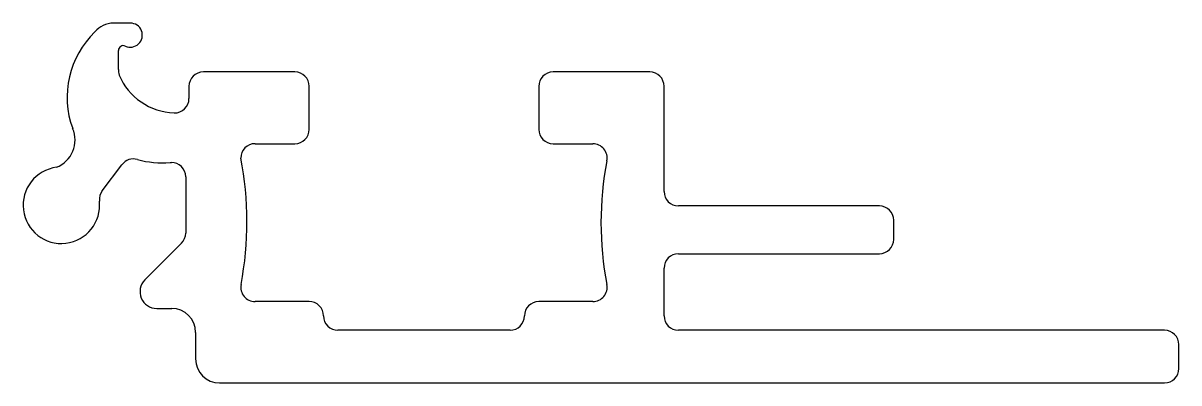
# Model space of a CAD drawing. Extents: x 2828.1 to 2852.2, y 1949.5 to 1957.
import ezdxf

# ---------------------------------------------------------------- set-up
doc = ezdxf.new("R2010")
doc.units = 0
doc.layers.get('0').update_dxf_attribs({"linetype": 'CONTINUOUS'})

msp = doc.modelspace()

# ---------------------------------------------------------------- linework, layer by layer
for p, q in [((2830.318, 1957.02), (2829.964, 1957.02)), ((2830.07, 1956.05), (2830.07, 1956.449)), ((2833.756, 1955.999), (2831.844, 1955.999)), ((2841.176, 1955.999), (2839.156, 1955.999)), ((2831.544, 1955.699), (2831.544, 1955.443)), ((2834.056, 1954.799), (2834.056, 1955.699)), ((2838.856, 1955.698), (2838.856, 1954.799)), ((2841.476, 1953.499), (2841.476, 1955.699)), ((2832.926, 1954.499), (2833.756, 1954.499)), ((2839.156, 1954.499), (2839.986, 1954.499)), ((2831.149, 1954.107), (2831.175, 1954.107)), ((2829.73, 1953.514), (2830.142, 1954.06)), ((2831.476, 1953.807), (2831.476, 1952.63)), ((2845.976, 1953.199), (2841.776, 1953.199)), ((2846.276, 1952.499), (2846.276, 1952.899)), ((2831.389, 1952.418), (2830.623, 1951.653)), ((2841.776, 1952.199), (2845.976, 1952.199)), ((2841.476, 1950.899), (2841.476, 1951.899)), ((2834.056, 1951.199), (2832.926, 1951.199)), ((2839.986, 1951.199), (2838.856, 1951.199)), ((2830.87, 1951.055), (2831.182, 1951.055)), ((2831.682, 1950.555), (2831.682, 1949.999)), ((2838.256, 1950.599), (2834.656, 1950.599)), ((2851.936, 1950.599), (2841.776, 1950.599)), ((2852.236, 1949.799), (2852.236, 1950.299)), ((2832.182, 1949.499), (2851.936, 1949.499))]:
    msp.add_line(p, q)
for centre, radius, start, end in [((2829.964, 1956.523), 0.496, 90, 141.0097), ((2830.318, 1956.768), 0.251, 245.1327, 90), ((2830.881, 1955.472), 1.886, 133.6837, 200.3554), ((2830.17, 1956.449), 0.1, 65.1327, 179.998), ((2830.561, 1956.05), 0.491, 180, 193.5475), ((2831.844, 1955.699), 0.3, 90, 180), ((2833.756, 1955.699), 0.3, 0, 90), ((2839.156, 1955.699), 0.3, 90, 180.2288), ((2841.176, 1955.699), 0.3, 0, 90), ((2831.28, 1956.442), 1.3, 202.9852, 267.9286), ((2831.244, 1955.443), 0.3, 267.9286, 0), ((2828.552, 1954.574), 0.61, 291.4492, 23.3827), ((2833.756, 1954.799), 0.3, 270.0008, 360), ((2839.156, 1954.799), 0.3, 179.9997, 270.0002), ((2832.926, 1954.199), 0.3, 90.0008, 180), ((2839.986, 1954.199), 0.3, 349.039, 90.0002), ((2830.382, 1953.881), 0.3, 73.8116, 143.2669), ((2830.976, 1955.999), 1.9, 254.4043, 275.2194), ((2831.176, 1953.807), 0.3, 0, 90.2562), ((2825.806, 1952.863), 6.95, 349.1577, 11.0796), ((2846.956, 1952.849), 6.8, 169.039, 190.961), ((2828.876, 1953.212), 0.8, 97.2477, 6.3436), ((2829.97, 1953.334), 0.3, 142.9994, 186.3436), ((2841.776, 1953.499), 0.3, 180, 270), ((2845.976, 1952.899), 0.3, 0, 90), ((2831.176, 1952.63), 0.3, 315, 0.0036), ((2845.976, 1952.499), 0.3, 270, 360), ((2841.776, 1951.899), 0.3, 90, 180), ((2830.87, 1951.405), 0.35, 135, 270), ((2832.926, 1951.499), 0.3, 169.039, 270), ((2839.986, 1951.499), 0.3, 270, 10.961), ((2834.056, 1950.899), 0.3, 359.9996, 90), ((2838.856, 1950.899), 0.3, 90, 180), ((2831.182, 1950.555), 0.5, 0, 90), ((2834.656, 1950.899), 0.3, 179.9996, 270), ((2838.256, 1950.899), 0.3, 270, 0), ((2841.776, 1950.899), 0.3, 180, 270), ((2851.936, 1950.299), 0.3, 0, 90), ((2832.182, 1949.999), 0.5, 180, 270), ((2851.936, 1949.799), 0.3, 270.0019, 0)]:
    msp.add_arc(centre, radius, start, end)

doc.saveas('drawing.dxf')
